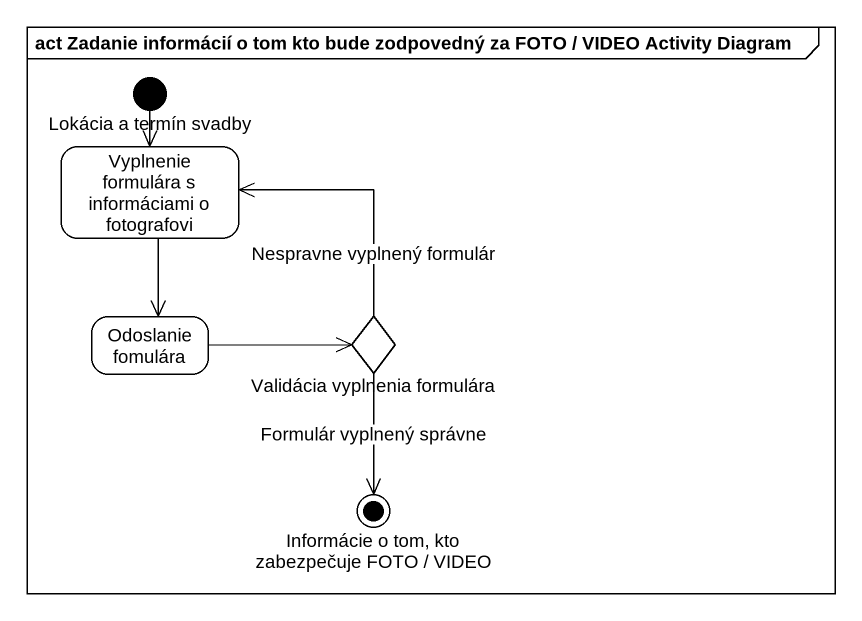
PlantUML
@startuml
mainframe act Zadanie informácií o tom kto bude zodpovedný za FOTO / VIDEO Activity Diagram
hide empty description
state "Lokácia a termín svadby" as Lokácia_a_termín_svadby <<start>>
state "Vyplnenie formulára s informáciami o fotografovi" as Vyplnenie_formulára_s
state "Odoslanie fomulára" as Odoslanie_fomulára
state "Validácia vyplnenia formulára" as Validácia_vyplnenia <<choice>>
state "Informácie o tom, kto zabezpečuje FOTO / VIDEO" as Informácie_o_tom_kto <<end>>
Lokácia_a_termín_svadby --> Vyplnenie_formulára_s
Vyplnenie_formulára_s --> Odoslanie_fomulára
Odoslanie_fomulára -right-> Validácia_vyplnenia
Validácia_vyplnenia -up-> Vyplnenie_formulára_s : Nespravne vyplnený formulár
Validácia_vyplnenia --> Informácie_o_tom_kto : Formulár vyplnený správne
@enduml
